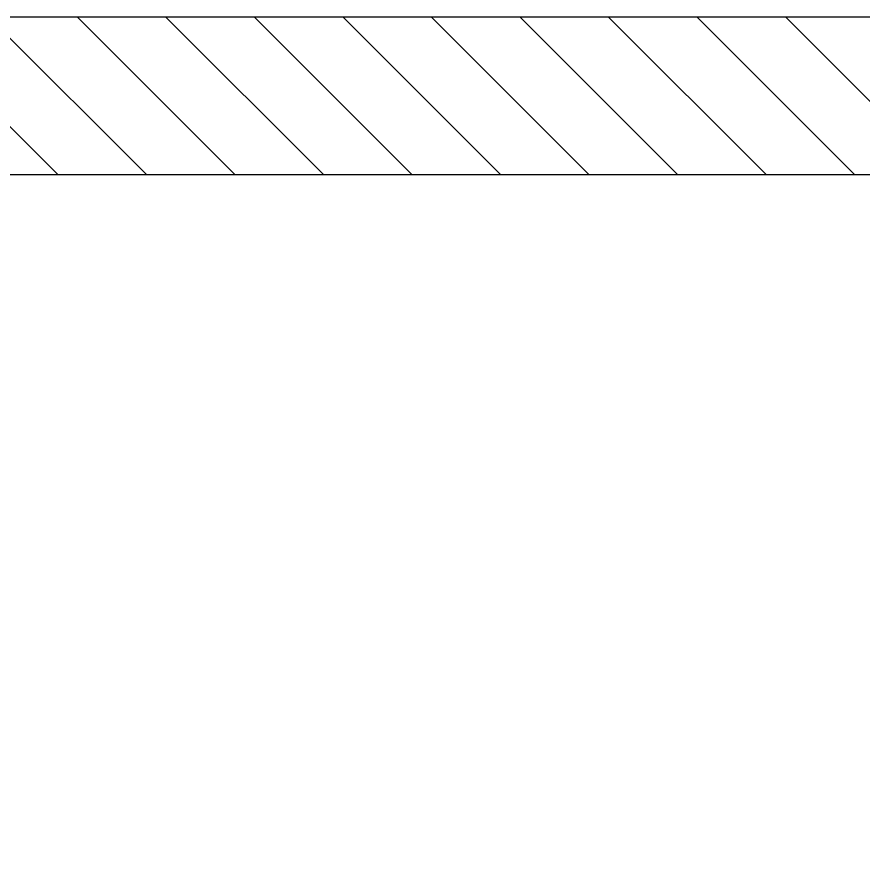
# Model space of a CAD drawing. Header units: millimetres. Extents: x -26398 to 135532, y -376633 to 43268.
# Drawn here: x 43703 to 43810.3, y -147087.9 to -146980.2 of the extents above; entities that cross this region are included whole.
import ezdxf

# ---------------------------------------------------------------- set-up
doc = ezdxf.new("R2010")
doc.units = ezdxf.units.MM
doc.layers.add('TƯỜNG', color=52, linetype='Continuous')

msp = doc.modelspace()

# ---------------------------------------------------------------- hatches: boundary and pattern name
at = {"layer": 'TƯỜNG'}
h = msp.add_hatch(dxfattribs=at)
h.set_pattern_fill('ANSI31', color=256, scale=2.5, angle=90)
h.set_pattern_definition([(135, (39708.225, -158367.638), (-5.61266, -5.61266), [])])
h.paths.add_polyline_path([(42075, -147580.16), (42075, -147960.16), (42085, -147960.16), (42085, -147590.16), (42670, -147590.16), (42670, -147960.16), (42680, -147960.16), (42680, -147590.16), (42970, -147590.16), (42970, -147960.16), (42980, -147960.16), (42980, -147590.16), (43270, -147590.16), (43270, -147960.16), (43280, -147960.16), (43280, -147590.16), (44065, -147590.16), (44065, -147960.16), (44075, -147960.16), (44075, -147590.16), (44655, -147590.16), (44655, -147580.16), (44075, -147580.16), (42675, -147580.16)], flags=17)
h.paths.add_polyline_path([(42685, -147370.16), (42685, -147000.16), (42675, -147000.16), (42675, -147370.16), (42085, -147370.16), (42085, -147000.16), (42075, -147000.16), (42075, -147380.16), (42675, -147380.16), (43675, -147380.16), (44655, -147380.16), (44655, -147370.16), (43685, -147370.16), (43685, -147000.16), (43675, -147000.16), (43675, -147370.16)], flags=17)
h.paths.add_polyline_path([(41795, -147960.16), (41795, -147980.16), (44675, -147980.16), (44675, -146980.16), (41775, -146980.16), (41775, -147960.16), (41795, -147960.16), (41795, -147000.16), (44655, -147000.16), (44655, -147960.16)])
h.paths.add_polyline_path([(41775, -147960.16), (41775, -147980.16), (41795, -147980.16), (41795, -147960.16)], flags=17)

# ---------------------------------------------------------------- linework, layer by layer
for p, q in [((41775, -146980.16), (44675, -146980.16)), ((41795, -147000.16), (44655, -147000.16))]:
    msp.add_line(p, q, dxfattribs=at)
msp.add_lwpolyline([(41775, -147980.16), (41775, -146980.16), (44675, -146980.16), (44675, -147980.16)], close=True, dxfattribs=at)

doc.saveas('drawing.dxf')
